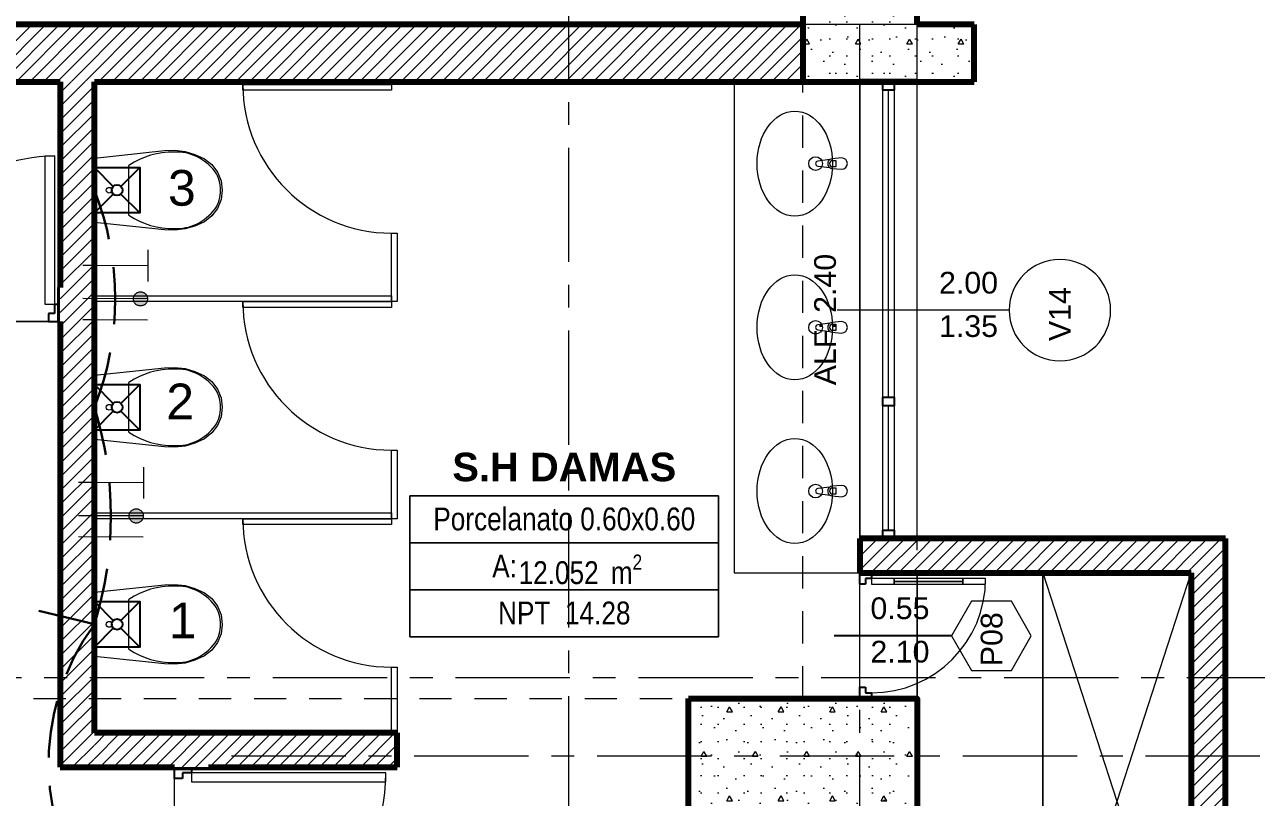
# Model space of a CAD drawing. Header units: inches. Extents: x -19 to 5698, y -728 to 92.
# Drawn here: x 325.16 to 330.55, y 16.97 to 20.35 of the extents above; entities that cross this region are included whole.
import ezdxf

# ---------------------------------------------------------------- set-up
doc = ezdxf.new("R2010")
doc.units = ezdxf.units.IN
doc.header["$MEASUREMENT"] = 0
doc.set_wipeout_variables(frame=1)
for name, pattern in [('ACAD_ISO04W100', [30, 24, -3, 0, -3]), ('HIDDEN', [0.375, 0.25, -0.125]), ('Hidden Line', [0.195611, 0.141111, -0.0545]), ('Línea Oculta', [0.195611, 0.141111, -0.0545]), ('Punto & Raya', [0.65, 0.5, -0.075, 0, -0.075]), ('RAYITAS', [0.375, 0.25, -0.125]), ('Wipeout_Contour', [1, 0, -1])]:
    doc.linetypes.add(name, pattern=pattern)
for name, color, linetype, lineweight in [('00 conduct tomacorr', 120, 'HIDDEN', 30), ('00 IE LUZ EMERGENCIA', 253, 'Continuous', 0), ('T-TECHO-E', 150, 'Continuous', 20), ('TOMACORRIENTE', 22, 'RAYITAS', 9)]:
    doc.layers.add(name, color=color, linetype=linetype, lineweight=lineweight)
for name, color, linetype in [('02 _ ARQ _ ALB _ Ejes Generales', 251, 'Continuous'), ('02 _ ARQ _ ZON _ Espacio.3D', 7, 'Continuous'), ('08 _ STR _ EXT _ 06 Columnas', 7, 'Continuous'), ('08 _ STR _ EXT _ 06 Elementos de Fachada', 7, 'Continuous'), ('08 _ STR _ EXT _ 07 Losa Aligerada', 7, 'Continuous'), ('08 _ STR _ EXT _ 09 Vigas', 251, 'Continuous'), ('Dibujo 2D - General', 7, 'Continuous'), ('Estructura - 04 MURO', 7, 'Continuous'), ('Fluxometro E. Baño', 140, 'Continuous'), ('Fluxometro E. Mingitorio', 117, 'Continuous'), ('Interior - Sanitarios', 7, 'Continuous'), ('Marcador - Secciones', 7, 'Continuous')]:
    doc.layers.add(name, color=color, linetype=linetype)
doc.styles.add('Annotative', font='arial.ttf')
doc.styles.add('Estilo_Generado_4', font='swisse.ttf')
doc.styles.add('Estilo_Generado_8', font='arialbd.ttf')
doc.styles.add('Estilo_Generado_9', font='ARIALN.TTF')
pattern_1 = [(0, (277.50006, 1e-08), (0, 0.3897114), [0.024375, -0.200625]), (0, (277.61256, 0.19486), (0, 0.3897114), [0.024375, -0.200625]), (60, (277.50006, 1e-08), (-0.3375, 0.1948557), [0.024375, -0.200625]), (60, (277.72506, 1e-08), (-0.3375, 0.1948557), [0.024375, -0.200625]), (120, (277.52444, 1e-08), (0.3375, 0.1948557), [0.024375, -0.200625]), (120, (277.74944, 1e-08), (0.3375, 0.1948557), [0.024375, -0.200625]), (0, (277.50006, 0.0375), (0, 0.075), [0, -0.075, 0, -0.1125]), (45, (277.53756, 0.0375), (-0.05303301, 0.05303301), [0, -0.05625, 0, -0.09375])]
pattern_2 = [(45, (277.50006, 1e-08), (-0.030052038, 0.030052038), [])]

# ---------------------------------------------------------------- blocks, each defined once
blk = doc.blocks.new('Flux E Baño')
at = {"layer": 'Fluxometro E. Baño'}
for p, q in [((-0.075, 0.15), (-0.0126, 0.0876)), ((0.075, 0.15), (0.0126, 0.0876)), ((-0.0126, 0.0624), (-0.075, 0)), ((0.0126, 0.0624), (0.075, 0))]:
    blk.add_line(p, q, dxfattribs=at)
blk.add_lwpolyline([(-0.075, 0.15), (0.075, 0.15), (0.075, 0), (-0.075, 0)], close=True, dxfattribs=at)
at = {"layer": 'Fluxometro E. Baño', "color": 242, "true_color": 0xcd2027}
blk.add_circle((0, 0.075), 0.0178, dxfattribs=at)
blk = doc.blocks.new('a')
at = {"layer": 'TOMACORRIENTE', "ltscale": 0.05}
h = blk.add_hatch(color=4, dxfattribs=at)
edge = h.paths.add_edge_path()
edge.add_arc((0, 0.0752), 0.0211, 0, 360)
at = {"layer": 'TOMACORRIENTE', "color": 4}
for p, q in [((-0.1455, 0.0963), (-0.0515, 0.0963)), ((-0.0985, 0.0963), (-0.0985, -0.0966)), ((0, 0.0963), (0, -0.0963)), ((0.0623, -0.0963), (0.0623, 0.0963))]:
    blk.add_line(p, q, dxfattribs=at)
blk.add_circle((0, 0.0752), 0.0211, dxfattribs=at)
blk = doc.blocks.new('CABLE 3FACE')
at = {"layer": 'T-TECHO-E', "rotation": 59.94170052614085}
blk.add_blockref('a', (0, 0), dxfattribs=at)

msp = doc.modelspace()

# ---------------------------------------------------------------- hatches: boundary and pattern name
at = {"layer": '08 _ STR _ EXT _ 06 Columnas', "linetype": 'Continuous', "lineweight": 9}
h = msp.add_hatch(dxfattribs=at)
h.set_pattern_fill('HORMIGÓN_EN_MASA_0002', style=0, pattern_type=2)
h.set_pattern_definition(pattern_1)
h.paths.add_polyline_path([(328.07, 17.4), (328.07, 16.9), (328.57, 16.9), (328.57, 16.4), (329.07, 16.4), (329.07, 17.4)])
at = {"layer": '08 _ STR _ EXT _ 06 Elementos de Fachada', "linetype": 'Continuous', "lineweight": 9}
h = msp.add_hatch(dxfattribs=at)
h.set_pattern_fill('HORMIGÓN_EN_MASA_0002', color=250, style=0, pattern_type=2)
h.set_pattern_definition(pattern_1)
h.paths.add_polyline_path([(329.0701, 20.1), (329.32, 20.1), (329.32, 20.35), (329.0701, 20.35)])

# ---------------------------------------------------------------- linework, layer by layer
at = {"layer": '02 _ ARQ _ ZON _ Espacio.3D', "color": 251, "linetype": 'Continuous', "lineweight": 13}
for p, q in [((328.2014, 18.2878), (326.8511, 18.2878)), ((326.8511, 18.2878), (326.8511, 17.6701)), ((326.8511, 18.2878), (328.2014, 18.2878)), ((326.8511, 18.0819), (326.8511, 18.2878)), ((328.2014, 17.6701), (328.2014, 18.2878)), ((328.2014, 18.2878), (328.2014, 18.0819)), ((328.2014, 18.0819), (326.8511, 18.0819)), ((326.8511, 18.0819), (328.2014, 18.0819)), ((326.8511, 17.876), (326.8511, 18.0819)), ((328.2014, 18.0819), (328.2014, 17.876)), ((328.2014, 17.876), (326.8511, 17.876)), ((326.8511, 17.876), (328.2014, 17.876)), ((326.8511, 17.6701), (326.8511, 17.876)), ((328.2014, 17.876), (328.2014, 17.6701)), ((326.8511, 17.6701), (328.2014, 17.6701)), ((328.2014, 17.6701), (326.8511, 17.6701))]:
    msp.add_line(p, q, dxfattribs=at)
at = {"layer": '02 _ ARQ _ ZON _ Espacio.3D', "color": 254, "linetype": 'Continuous', "lineweight": 0, "flags": 128}
msp.add_lwpolyline([(297.5701, 17.4), (322.07, 17.4), (322.07, 16.25), (323.27, 16.25), (323.27, 15.5372), (324.9201, 15.5372), (324.9201, 15.1499), (325.8201, 15.1499), (325.8204, 17.1), (325.3201, 17.1), (325.3201, 19.05), (323.1804, 19.05), (323.1804, 20.35), (324.1701, 20.35)], dxfattribs=at)
at = {"layer": '02 _ ARQ _ ZON _ Espacio.3D', "color": 9, "linetype": 'Continuous', "lineweight": 5, "flags": 128}
for points in [[(323.3304, 20.1), (323.3304, 19.2), (324.62, 19.2), (324.62, 19.05), (325.32, 19.05), (325.32, 20.1)], [(325.47, 20.1), (325.47, 17.2499), (326.795, 17.2499), (326.795, 17.0999), (325.82, 17.0999), (325.82, 16.1999), (328.82, 16.1999), (328.82, 16.4), (328.57, 16.4), (328.57, 16.9), (328.07, 16.9), (328.07, 17.4), (328.82, 17.4), (328.82, 20.1)]]:
    msp.add_lwpolyline(points, close=True, dxfattribs=at)
at = {"layer": '08 _ STR _ EXT _ 06 Columnas', "color": 7, "linetype": 'Continuous', "lineweight": 80, "flags": 128}
msp.add_lwpolyline([(329.07, 20.1), (329.0701, 20.1)], dxfattribs=at)
msp.add_lwpolyline([(328.07, 17.4), (329.07, 17.4), (329.07, 16.4), (328.57, 16.4), (328.57, 16.9), (328.07, 16.9)], close=True, dxfattribs=at)
at = {"layer": '08 _ STR _ EXT _ 06 Elementos de Fachada', "color": 7, "linetype": 'Continuous', "lineweight": 80, "flags": 128}
for points in [[(329.32, 20.35), (329.0701, 20.35)], [(329.32, 20.1), (329.32, 20.35)], [(329.07, 20.1), (329.32, 20.1)]]:
    msp.add_lwpolyline(points, dxfattribs=at)
at = {"layer": '08 _ STR _ EXT _ 07 Losa Aligerada', "color": 7, "linetype": 'Continuous', "lineweight": 18, "flags": 128}
msp.add_lwpolyline([(320.8699, 5.6637), (322.07, 5.6637), (322.07, 7.2), (329.07, 7.2), (329.07, 14.9999), (329.07, 15.1499), (329.07, 15.1499), (329.07, 15.7999), (329.07, 15.7999), (329.07, 18.1001), (329.07, 20.35), (326.5701, 20.35), (324.1701, 20.35), (324.1701, 22.35), (324.1701, 22.6), (324.1701, 24.5), (324.1701, 24.75), (324.1701, 26.75), (329.07, 26.75), (329.07, 29.7)], dxfattribs=at)
for points in [[(330.4201, 18.1001), (329.07, 18.1001), (329.07, 15.7999), (330.27, 15.7999), (330.2701, 15.1499), (329.07, 15.1499), (329.07, 14.9999), (330.4201, 14.9999)], [(329.62, 17.9499), (330.27, 17.9499), (330.27, 15.9499), (329.62, 15.9499)]]:
    msp.add_lwpolyline(points, close=True, dxfattribs=at)
at = {"layer": 'Estructura - 04 MURO', "color": 251, "linetype": 'Línea Oculta', "lineweight": 13}
msp.add_line((329.02, 20.35), (328.87, 20.35), dxfattribs=at)
msp.add_line((329.02, 20.35), (328.87, 20.35), dxfattribs=at)
at = {"layer": 'Estructura - 04 MURO', "color": 7, "linetype": 'Continuous', "lineweight": 80}
for p, q in [((328.9201, 20.1), (328.8201, 20.1)), ((328.9201, 20.1), (328.8201, 20.1)), ((328.9701, 20.1), (328.9201, 20.1)), ((328.9701, 20.1), (328.9201, 20.1)), ((328.9701, 20.1), (328.9201, 20.1)), ((329.0701, 20.1), (328.9701, 20.1)), ((329.0701, 20.1), (328.9701, 20.1)), ((325.32, 19.125), (325.32, 19.2)), ((325.32, 19.125), (325.32, 19.2)), ((325.32, 19.05), (325.32, 19.125)), ((325.32, 19.05), (325.32, 19.125)), ((325.32, 19.05), (325.32, 19.125)), ((328.82, 17.4), (328.87, 17.4)), ((328.82, 17.4), (328.87, 17.4)), ((328.82, 17.4), (328.87, 17.4)), ((328.87, 17.4), (328.97, 17.4)), ((328.87, 17.4), (328.97, 17.4)), ((325.8201, 17.0999), (325.8951, 17.0999)), ((325.8201, 17.0999), (325.8951, 17.0999)), ((325.8201, 17.0999), (325.8951, 17.0999)), ((325.8951, 17.0999), (325.9701, 17.0999)), ((325.8951, 17.0999), (325.9701, 17.0999))]:
    msp.add_line(p, q, dxfattribs=at)
at = {"layer": 'Estructura - 04 MURO', "color": 165, "linetype": 'Continuous', "lineweight": 15}
for p, q in [((328.92, 18.7188), (328.9201, 20.0625)), ((328.945, 18.7188), (328.9451, 20.0625)), ((328.9701, 20.0625), (328.97, 18.7188)), ((325.255, 19.125), (325.255, 19.775)), ((325.255, 19.775), (325.295, 19.775)), ((325.295, 19.775), (325.295, 19.125)), ((325.295, 19.125), (325.255, 19.125)), ((329.4731, 19.1), (328.72, 19.1)), ((328.92, 18.1376), (328.92, 18.6813)), ((328.945, 18.1376), (328.945, 18.6813)), ((328.97, 18.6813), (328.97, 18.1376)), ((328.87, 17.9001), (328.97, 17.9001)), ((329.2701, 17.9126), (328.97, 17.9126)), ((329.2701, 17.9001), (329.3701, 17.9001)), ((326.7451, 17.0749), (325.8951, 17.0749)), ((325.8951, 17.0749), (325.8951, 17.0349)), ((325.8951, 17.0349), (326.7451, 17.0349)), ((326.7451, 17.0349), (326.7451, 17.0749))]:
    msp.add_line(p, q, dxfattribs=at)
at = {"layer": 'Estructura - 04 MURO', "color": 165, "linetype": 'Continuous', "lineweight": 25}
for p, q in [((328.9201, 20.0625), (328.9201, 20.1)), ((328.9701, 20.0625), (328.9201, 20.0625)), ((328.9701, 20.1), (328.9701, 20.0625)), ((325.295, 19.085), (325.27, 19.085)), ((325.27, 19.085), (325.27, 19.05)), ((325.32, 19.125), (325.295, 19.125)), ((325.295, 19.125), (325.295, 19.085)), ((325.32, 19.05), (325.32, 19.125)), ((325.27, 19.05), (325.32, 19.05)), ((328.92, 18.7), (328.92, 18.7188)), ((328.92, 18.7188), (328.97, 18.7188)), ((328.97, 18.7188), (328.97, 18.7)), ((328.92, 18.6813), (328.92, 18.7)), ((328.97, 18.6813), (328.92, 18.6813)), ((328.97, 18.7), (328.97, 18.6813)), ((328.92, 18.1376), (328.97, 18.1376)), ((328.845, 17.9001), (328.82, 17.9001)), ((328.82, 17.45), (328.845, 17.45)), ((328.82, 17.4), (328.82, 17.45)), ((328.845, 17.45), (328.845, 17.425)), ((328.845, 17.425), (328.87, 17.425)), ((328.87, 17.425), (328.87, 17.4)), ((328.87, 17.4), (328.82, 17.4)), ((325.8201, 17.0999), (325.8951, 17.0999)), ((325.8201, 17.0499), (325.8201, 17.0999)), ((325.8951, 17.0999), (325.8951, 17.0749)), ((325.8551, 17.0499), (325.8201, 17.0499)), ((325.8951, 17.0749), (325.8551, 17.0749)), ((325.8551, 17.0749), (325.8551, 17.0499))]:
    msp.add_line(p, q, dxfattribs=at)
at = {"layer": 'Estructura - 04 MURO', "color": 152, "linetype": 'Continuous', "lineweight": 25}
msp.add_line((329.22, 17.675), (328.7075, 17.675), dxfattribs=at)
at = {"layer": 'Estructura - 04 MURO', "color": 251, "linetype": 'Continuous', "lineweight": 13, "flags": 128}
msp.add_lwpolyline([(329.695, 18.8781, 1), (329.695, 19.322, 1)], format="xyb", close=True, dxfattribs=at)
at = {"layer": 'Estructura - 04 MURO', "color": 165, "linetype": 'Continuous', "lineweight": 15, "flags": 128}
msp.add_lwpolyline([(329.2701, 17.9126), (328.97, 17.9126), (328.97, 17.9001), (329.2701, 17.9001)], close=True, dxfattribs=at)
at = {"layer": 'Estructura - 04 MURO', "color": 251, "linetype": 'Continuous', "lineweight": 13, "flags": 128}
msp.add_lwpolyline([(329.57, 17.675), (329.4825, 17.8266), (329.3075, 17.8266), (329.22, 17.675), (329.3075, 17.5235), (329.4825, 17.5235)], close=True, dxfattribs=at)
at = {"layer": 'Estructura - 04 MURO', "color": 165, "linetype": 'Continuous', "lineweight": 15}
for centre, radius, start, end in [((325.295, 19.125), 0.65, 90, 180), ((325.8951, 17.0749), 0.85, 270, 360)]:
    msp.add_arc(centre, radius, start, end, dxfattribs=at)
at = {"layer": 'Interior - Sanitarios', "color": 205, "linetype": 'Continuous', "lineweight": 13}
for p, q in [((328.27, 20.0999), (328.27, 17.9499)), ((328.27, 20.0999), (328.82, 20.0999)), ((328.82, 20.0999), (328.82, 17.9499)), ((328.7003, 19.7552), (328.7151, 19.7552)), ((328.7151, 19.728), (328.7003, 19.728)), ((328.7151, 19.7552), (328.7151, 19.728)), ((328.7003, 19.0385), (328.7151, 19.0385)), ((328.7151, 19.0385), (328.7151, 19.0113)), ((328.7151, 19.0113), (328.7003, 19.0113)), ((328.7003, 18.3219), (328.7151, 18.3219)), ((328.7151, 18.2947), (328.7003, 18.2947)), ((328.7151, 18.3219), (328.7151, 18.2947)), ((328.27, 17.9499), (328.82, 17.9499))]:
    msp.add_line(p, q, dxfattribs=at)
at = {"layer": 'Interior - Sanitarios', "color": 251, "linetype": 'Continuous', "lineweight": 13}
for p, q in [((325.6214, 19.6249), (325.6214, 19.7339)), ((325.6214, 19.516), (325.6214, 19.6249)), ((325.6214, 18.6749), (325.6214, 18.7839)), ((325.6214, 18.566), (325.6214, 18.6749)), ((325.6214, 17.7249), (325.6214, 17.8339)), ((325.6214, 17.616), (325.6214, 17.7249))]:
    msp.add_line(p, q, dxfattribs=at)
at = {"layer": 'Interior - Sanitarios', "color": 175, "linetype": 'Continuous', "lineweight": 13}
for p, q in [((326.77, 19.1499), (326.77, 19.4374)), ((326.77, 19.4374), (326.795, 19.4374)), ((326.795, 19.4374), (326.795, 19.1499)), ((326.77, 19.1374), (326.77, 19.1499)), ((326.795, 19.1374), (326.77, 19.1374)), ((326.795, 19.1499), (326.795, 19.1374)), ((326.77, 18.1999), (326.77, 18.4874)), ((326.77, 18.4874), (326.795, 18.4874)), ((326.795, 18.4874), (326.795, 18.1999)), ((326.77, 18.1874), (326.77, 18.1999)), ((326.795, 18.1874), (326.77, 18.1874)), ((326.795, 18.1999), (326.795, 18.1874))]:
    msp.add_line(p, q, dxfattribs=at)
at = {"layer": 'Interior - Sanitarios', "color": 7, "linetype": 'Continuous', "lineweight": 13, "flags": 128}
for points in [[(326.77, 20.0624), (326.12, 20.0624), (326.12, 20.0874), (326.77, 20.0874)], [(326.77, 19.1124), (326.12, 19.1124), (326.12, 19.1374), (326.77, 19.1374)], [(326.77, 18.1624), (326.12, 18.1624), (326.12, 18.1874), (326.77, 18.1874)]]:
    msp.add_lwpolyline(points, close=True, dxfattribs=at)
at = {"layer": 'Interior - Sanitarios', "color": 175, "linetype": 'Continuous', "lineweight": 13, "flags": 128}
for points in [[(326.795, 20.0874), (326.77, 20.0874), (326.77, 20.0999), (326.795, 20.0999)], [(325.47, 19.1374), (325.47, 19.1624), (326.77, 19.1624), (326.77, 19.1374)], [(325.47, 18.1874), (325.47, 18.2124), (326.77, 18.2124), (326.77, 18.1874)], [(326.795, 17.2499), (326.77, 17.2499), (326.77, 17.5374), (326.795, 17.5374)]]:
    msp.add_lwpolyline(points, close=True, dxfattribs=at)
at = {"layer": 'Interior - Sanitarios', "color": 251, "linetype": 'Continuous', "lineweight": 13, "flags": 128}
for points in [[(325.8668, 19.7944), (325.9103, 19.7819), (325.9514, 19.7629), (325.9839, 19.7373), (326.0089, 19.7043), (326.0246, 19.666), (326.03, 19.6249), (326.0246, 19.5839), (326.0089, 19.5456), (325.9839, 19.5125), (325.9514, 19.4869), (325.9103, 19.4679), (325.8668, 19.4555), (325.8219, 19.45), (325.7766, 19.4516), (325.47, 19.484), (325.47, 19.7659), (325.7766, 19.7983), (325.8219, 19.7998)], [(325.8668, 18.8444), (325.9103, 18.8319), (325.9514, 18.8129), (325.9839, 18.7873), (326.0089, 18.7543), (326.0246, 18.716), (326.03, 18.6749), (326.0246, 18.6339), (326.0089, 18.5956), (325.9839, 18.5625), (325.9514, 18.5369), (325.9103, 18.5179), (325.8668, 18.5055), (325.8219, 18.5), (325.7766, 18.5016), (325.47, 18.534), (325.47, 18.8159), (325.7766, 18.8483), (325.8219, 18.8498)], [(325.8668, 17.8944), (325.9103, 17.8819), (325.9514, 17.8629), (325.9839, 17.8373), (326.0089, 17.8043), (326.0246, 17.766), (326.03, 17.7249), (326.0246, 17.6839), (326.0089, 17.6456), (325.9839, 17.6125), (325.9514, 17.5869), (325.9103, 17.5679), (325.8668, 17.5555), (325.8219, 17.55), (325.7766, 17.5516), (325.47, 17.584), (325.47, 17.8659), (325.7766, 17.8983), (325.8219, 17.8998)]]:
    msp.add_lwpolyline(points, close=True, dxfattribs=at)
at = {"layer": 'Interior - Sanitarios', "color": 205, "linetype": 'Continuous', "lineweight": 13, "flags": 128}
for points in [[(328.74, 19.7666), (328.6981, 19.7626, 0.12102), (328.6886, 19.7593), (328.6356, 19.7527, 0.882566), (328.6356, 19.7305), (328.6886, 19.7239, 0.12102), (328.6981, 19.7206), (328.74, 19.7166, 1)], [(328.74, 19.0499), (328.6981, 19.0459, 0.12102), (328.6886, 19.0427), (328.6356, 19.036, 0.882566), (328.6356, 19.0138), (328.6886, 19.0072, 0.12102), (328.6981, 19.0039), (328.74, 18.9999, 1)], [(328.74, 18.3333), (328.6981, 18.3293, 0.12102), (328.6886, 18.326), (328.6356, 18.3194, 0.882566), (328.6356, 18.2972), (328.6886, 18.2905, 0.12102), (328.6981, 18.2873), (328.74, 18.2833, 1)]]:
    msp.add_lwpolyline(points, format="xyb", close=True, dxfattribs=at)
at = {"layer": 'Interior - Sanitarios', "color": 205, "linetype": 'Continuous', "lineweight": 13}
for centre in [(328.6261, 19.7416), (328.6261, 19.0249), (328.6261, 18.3083)]:
    msp.add_circle(centre, 0.03, dxfattribs=at)
at = {"layer": 'Interior - Sanitarios', "color": 251, "linetype": 'Continuous', "lineweight": 13}
for centre in [(325.535, 19.6249), (325.535, 18.6749), (325.535, 17.7249)]:
    msp.add_circle(centre, 0.0127, dxfattribs=at)
at = {"layer": 'Interior - Sanitarios', "color": 7, "linetype": 'Continuous', "lineweight": 13}
for centre in [(326.77, 20.0874), (326.77, 19.1374), (326.77, 18.1874)]:
    msp.add_arc(centre, 0.65, 180, 270, dxfattribs=at)
at = {"layer": 'Interior - Sanitarios', "color": 205, "linetype": 'Continuous', "lineweight": 13}
for centre, radius, start, end in [((328.7, 19.7416), 0.0211, 122.771, 237.229), ((328.7003, 19.7416), 0.0136, 90, 270), ((328.7, 19.0249), 0.0211, 122.771, 237.229), ((328.7003, 19.0249), 0.0136, 90, 270), ((328.7, 18.3083), 0.0211, 122.771, 237.229), ((328.7003, 18.3083), 0.0136, 90, 270)]:
    msp.add_arc(centre, radius, start, end, dxfattribs=at)
for centre in [(328.535, 19.7416), (328.535, 19.0249), (328.535, 18.3083)]:
    msp.add_ellipse(centre, major_axis=(0, 0.23), ratio=0.717391, dxfattribs=at)
at = {"layer": 'Interior - Sanitarios', "color": 251, "linetype": 'Continuous', "lineweight": 13}
for centre, major_axis, start_param, end_param in [((325.8095, 19.3668), (0, 0.4253), 6.259569, 6.81259), ((325.8308, 19.5355), (0, 0.2569), 5.438328, 6.338917), ((325.9012, 19.6241), (0, 0.1385), 4.71825, 5.344893), ((325.9012, 19.6257), (0, 0.1385), 4.079884, 4.706528), ((325.8095, 19.883), (0, 0.4253), 2.61219, 3.165211), ((325.8308, 19.7144), (0, 0.2569), 3.085865, 3.986454), ((325.8095, 18.4168), (0, 0.4253), 6.259569, 6.81259), ((325.8308, 18.5855), (0, 0.2569), 5.438328, 6.338917), ((325.9012, 18.6741), (0, 0.1385), 4.71825, 5.344893), ((325.9012, 18.6757), (0, 0.1385), 4.079884, 4.706528), ((325.8095, 18.933), (0, 0.4253), 2.61219, 3.165211), ((325.8308, 18.7644), (0, 0.2569), 3.085865, 3.986454), ((325.8095, 17.4668), (0, 0.4253), 6.259569, 6.81259), ((325.8308, 17.6355), (0, 0.2569), 5.438328, 6.338917), ((325.9012, 17.7241), (0, 0.1385), 4.71825, 5.344893), ((325.9012, 17.7257), (0, 0.1385), 4.079884, 4.706528), ((325.8308, 17.8144), (0, 0.2569), 3.085865, 3.986454), ((325.8095, 17.983), (0, 0.4253), 2.61219, 3.165211)]:
    msp.add_ellipse(centre, major_axis=major_axis, ratio=0.875546, start_param=start_param, end_param=end_param, dxfattribs=at)

# ---------------------------------------------------------------- texts
at = {"layer": '00 IE LUZ EMERGENCIA', "style": 'Annotative'}
for tag, p in [('3', (325.7923, 19.5574)), ('2', (325.7848, 18.6225)), ('1', (325.7958, 17.664))]:
    msp.add_attdef(tag, p, '', height=0.1562, dxfattribs=at)
at = {"layer": '02 _ ARQ _ ZON _ Espacio.3D', "color": 251, "lineweight": 25, "attachment_point": 2}
for s, insert, char_height, style in [('\\A1;{\\pqc;\\pt0;\\fArial|b1|i0|c0|p34;S.H DAMAS}', (327.5263, 18.4762), 0.125, 'Estilo_Generado_8'), ('\\A1;{\\pqc;\\pt0;\\fArial Narrow|b0|i0|c0|p34;Porcelanato 0.60x0.60}', (327.5263, 18.2363), 0.1, 'Estilo_Generado_9'), ('\\A1;{\\pqc;\\pt0;\\fArial Narrow|b0|i0|c0|p34;A: }', (327.2651, 18.03), 0.1, 'Estilo_Generado_9'), ('\\A1;{\\pqc;\\pt0,0.3;\\fArial Narrow|b0|i0|c0|p34;12.052\\fArial Narrow|b0|i0|c0|p34;\\A1{\\H.66x;\\S^  ;}\\fArial Narrow|b0|i0|c0|p34; m\\fArial Narrow|b0|i0|c0|p34;\\A1{\\H.66x;\\S2^  ;}}', (327.5969, 18.0304), 0.1, 'Estilo_Generado_9'), ('\\A1;{\\pqc;\\pt0;\\fArial Narrow|b0|i0|c0|p34;NPT  14.28}', (327.5263, 17.8246), 0.1, 'Estilo_Generado_9')]:
    msp.add_mtext(s, dxfattribs=dict(at, insert=insert, char_height=char_height, style=style))
at = {"layer": 'Estructura - 04 MURO', "color": 251, "lineweight": 25, "char_height": 0.095, "attachment_point": 7, "style": 'Estilo_Generado_4'}
for s, insert, rotation in [('\\A1;{\\pql;\\pt0;\\fSwis721 Ex BT|b0|i0|c0|p34;ALF: 2.40\\fSwis721 Ex BT|b0|i0|c0|p34;\\A1{\\H.66x;\\S^  ;}\\fSwis721 Ex BT|b0|i0|c0|p34;\\fSwis721 Ex BT|b0|i0|c0|p34;}', (328.7425, 18.7713), 89.9996), ('\\A1;{\\pql;\\pt0;\\fSwis721 Ex BT|b0|i0|c0|p34;2.00\\fSwis721 Ex BT|b0|i0|c0|p34;\\A1{\\H.66x;\\S^  ;}\\fSwis721 Ex BT|b0|i0|c0|p34;\\fSwis721 Ex BT|b0|i0|c0|p34;}', (329.166, 19.1451), 359.9996), ('\\A1;{\\pql;\\pt0;\\fSwis721 Ex BT|b0|i0|c0|p34;V14\\fSwis721 Ex BT|b0|i0|c0|p34;\\fSwis721 Ex BT|b0|i0|c0|p34;\\fSwis721 Ex BT|b0|i0|c0|p34;}', (329.7425, 18.965), 89.9996), ('\\A1;{\\pql;\\pt0;\\fSwis721 Ex BT|b0|i0|c0|p34;1.35\\fSwis721 Ex BT|b0|i0|c0|p34;\\A1{\\H.66x;\\S^  ;}\\fSwis721 Ex BT|b0|i0|c0|p34;\\fSwis721 Ex BT|b0|i0|c0|p34;}', (329.166, 18.9551), 359.9996), ('\\A1;{\\pql;\\pt0;\\fSwis721 Ex BT|b0|i0|c0|p34;P08\\fSwis721 Ex BT|b0|i0|c0|p34;\\fSwis721 Ex BT|b0|i0|c0|p34;\\fSwis721 Ex BT|b0|i0|c0|p34;}', (329.445, 17.5417), 90)]:
    msp.add_mtext(s, dxfattribs=dict(at, insert=insert, rotation=rotation))
for s, insert in [('\\A1;{\\pql;\\pt0;\\fSwis721 Ex BT|b0|i0|c0|p34;0.55\\fSwis721 Ex BT|b0|i0|c0|p34;\\A1{\\H.66x;\\S^  ;}\\fSwis721 Ex BT|b0|i0|c0|p34;\\fSwis721 Ex BT|b0|i0|c0|p34;}', (328.866, 17.7201)), ('\\A1;{\\pql;\\pt0;\\fSwis721 Ex BT|b0|i0|c0|p34;2.10\\fSwis721 Ex BT|b0|i0|c0|p34;\\A1{\\H.66x;\\S^  ;}\\fSwis721 Ex BT|b0|i0|c0|p34;\\fSwis721 Ex BT|b0|i0|c0|p34;}', (328.866, 17.5301))]:
    msp.add_mtext(s, dxfattribs=dict(at, insert=insert))

# ---------------------------------------------------------------- next in the draw order: wipeouts: each hides what was drawn before it
at = {"color": 254, "linetype": 'Wipeout_Contour', "lineweight": 0, "ltscale": 9842.841626}
msp.add_wipeout([(323.3304, 20.1), (328.5701, 20.1), (328.5701, 20.35), (323.3304, 20.35)], dxfattribs=at).dxf.layer = 'Estructura - 04 MURO'
at = {"color": 254, "linetype": 'Wipeout_Contour', "lineweight": 0, "ltscale": 9854.752171}
msp.add_wipeout([(328.82, 18.1001), (328.82, 17.9501), (329.07, 17.9501), (329.07, 18.1001)], dxfattribs=at).dxf.layer = 'Estructura - 04 MURO'
at = {"color": 254, "linetype": 'Wipeout_Contour', "lineweight": 0, "ltscale": 7395.693239}
msp.add_wipeout([(330.2701, 17.9501), (330.4201, 18.1001), (330.2701, 18.1001)], dxfattribs=at).dxf.layer = 'Estructura - 04 MURO'
at = {"color": 254, "linetype": 'Wipeout_Contour', "lineweight": 0, "ltscale": 7379.96717}
msp.add_wipeout([(325.47, 17.2499), (325.32, 17.0999), (325.47, 17.0999)], dxfattribs=at).dxf.layer = 'Estructura - 04 MURO'

# ---------------------------------------------------------------- next in the draw order: hatches: boundary and pattern name
at = {"layer": '08 _ STR _ EXT _ 06 Columnas', "linetype": 'Continuous', "lineweight": 9}
h = msp.add_hatch(dxfattribs=at)
h.set_pattern_fill('HORMIGÓN_EN_MASA_0002', style=0, pattern_type=2)
h.set_pattern_definition(pattern_1)
h.paths.add_polyline_path([(328.5701, 20.7), (328.5701, 20.1), (329.07, 20.1), (329.07, 20.35), (329.0701, 20.35), (329.0701, 20.7)])
at = {"layer": 'Estructura - 04 MURO', "linetype": 'Continuous', "lineweight": 5}
h = msp.add_hatch(dxfattribs=at)
h.set_pattern_fill('LADRILLO_COMÚN_0002', color=250, style=0, pattern_type=2)
h.set_pattern_definition(pattern_2)
h.paths.add_polyline_path([(323.3304, 20.1), (328.5701, 20.1), (328.5701, 20.35), (323.3304, 20.35)])
h = msp.add_hatch(dxfattribs=at)
h.set_pattern_fill('LADRILLO_COMÚN_0002', color=250, style=0, pattern_type=2)
h.set_pattern_definition(pattern_2)
h.paths.add_polyline_path([(328.82, 18.1001), (328.82, 17.9501), (329.07, 17.9501), (329.07, 18.1001)])
h = msp.add_hatch(dxfattribs=at)
h.set_pattern_fill('LADRILLO_COMÚN_0002', color=250, style=0, pattern_type=2)
h.set_pattern_definition(pattern_2)
h.paths.add_polyline_path([(330.2701, 17.9501), (330.4201, 18.1001), (330.2701, 18.1001)])
h = msp.add_hatch(dxfattribs=at)
h.set_pattern_fill('LADRILLO_COMÚN_0002', color=250, style=0, pattern_type=2)
h.set_pattern_definition(pattern_2)
h.paths.add_polyline_path([(325.47, 17.2499), (325.32, 17.0999), (325.47, 17.0999)])

# ---------------------------------------------------------------- next in the draw order: linework, layer by layer
at = {"layer": '02 _ ARQ _ ALB _ Ejes Generales', "color": 251, "linetype": 'Punto & Raya', "lineweight": 13, "true_color": 0x636466}
msp.add_line((328.82, 3.05), (328.82, 44.9), dxfattribs=at)
at = {"layer": '08 _ STR _ EXT _ 06 Columnas', "color": 7, "linetype": 'Continuous', "lineweight": 80, "flags": 128}
msp.add_lwpolyline([(329.0701, 20.35), (329.0701, 20.7), (328.5701, 20.7), (328.5701, 20.1), (329.07, 20.1)], dxfattribs=at)
at = {"layer": '08 _ STR _ EXT _ 09 Vigas', "color": 251, "linetype": 'Hidden Line', "lineweight": 13, "true_color": 0x636466}
msp.add_line((328.57, 17.4), (328.57, 29.7), dxfattribs=at)
at = {"layer": 'Estructura - 04 MURO', "color": 165, "linetype": 'Continuous', "lineweight": 15}
for p, q in [((328.82, 18.1001), (328.8201, 20.1)), ((329.07, 18.1001), (329.0701, 20.1)), ((328.97, 17.9251), (328.87, 17.9251)), ((328.87, 17.9251), (328.87, 17.9001)), ((328.97, 17.9001), (328.97, 17.9251))]:
    msp.add_line(p, q, dxfattribs=at)
at = {"layer": 'Estructura - 04 MURO', "color": 165, "linetype": 'Continuous', "lineweight": 25}
for p, q in [((328.92, 18.1001), (328.92, 18.1376)), ((328.97, 18.1376), (328.97, 18.1001)), ((328.82, 17.9501), (328.87, 17.9501)), ((328.82, 17.9001), (328.82, 17.9501)), ((328.87, 17.9501), (328.87, 17.9251)), ((328.87, 17.9251), (328.845, 17.9251)), ((328.845, 17.9251), (328.845, 17.9001))]:
    msp.add_line(p, q, dxfattribs=at)
at = {"layer": 'Estructura - 04 MURO', "color": 7, "linetype": 'Continuous', "lineweight": 80}
for p, q in [((328.92, 18.1001), (328.82, 18.1001)), ((328.92, 18.1001), (328.82, 18.1001)), ((328.97, 18.1001), (328.92, 18.1001)), ((328.97, 18.1001), (328.92, 18.1001)), ((328.97, 18.1001), (328.92, 18.1001)), ((329.07, 18.1001), (328.97, 18.1001)), ((329.07, 18.1001), (328.97, 18.1001)), ((328.82, 17.9501), (328.87, 17.9501)), ((328.82, 17.9501), (328.87, 17.9501)), ((328.82, 17.9501), (328.87, 17.9501)), ((328.87, 17.9501), (328.97, 17.9501)), ((328.87, 17.9501), (328.97, 17.9501))]:
    msp.add_line(p, q, dxfattribs=at)
at = {"layer": 'Estructura - 04 MURO', "color": 7, "linetype": 'Continuous', "lineweight": 80, "flags": 128}
for points in [[(328.5701, 20.35), (323.1804, 20.35)], [(323.3304, 20.1), (325.32, 20.1)], [(325.47, 20.1), (328.5701, 20.1)], [(328.82, 18.1001), (328.82, 17.9501)], [(328.82, 17.9501), (329.07, 17.9501)]]:
    msp.add_lwpolyline(points, dxfattribs=at)
at = {"layer": 'Marcador - Secciones', "color": 251, "linetype": 'Punto & Raya', "lineweight": 13, "true_color": 0x636466}
msp.add_line((327.5455, 46.2111), (327.5455, 0.9472), dxfattribs=at)

# ---------------------------------------------------------------- next in the draw order: wipeouts: each hides what was drawn before it
at = {"color": 254, "linetype": 'Wipeout_Contour', "lineweight": 0, "ltscale": 9840.573607}
msp.add_wipeout([(325.32, 20.1), (325.32, 17.2499), (325.47, 17.2499), (325.47, 20.1)], dxfattribs=at).dxf.layer = 'Estructura - 04 MURO'
at = {"color": 254, "linetype": 'Wipeout_Contour', "lineweight": 0, "ltscale": 9860.31228}
msp.add_wipeout([(330.2701, 17.9501), (330.2701, 15.1499), (330.4201, 15.1499), (330.4201, 17.9501)], dxfattribs=at).dxf.layer = 'Estructura - 04 MURO'

# ---------------------------------------------------------------- next in the draw order: hatches: boundary and pattern name
at = {"layer": 'Estructura - 04 MURO', "linetype": 'Continuous', "lineweight": 5}
h = msp.add_hatch(dxfattribs=at)
h.set_pattern_fill('LADRILLO_COMÚN_0002', color=250, style=0, pattern_type=2)
h.set_pattern_definition(pattern_2)
h.paths.add_polyline_path([(325.32, 20.1), (325.32, 17.2499), (325.47, 17.2499), (325.47, 20.1)])
h = msp.add_hatch(dxfattribs=at)
h.set_pattern_fill('LADRILLO_COMÚN_0002', color=250, style=0, pattern_type=2)
h.set_pattern_definition(pattern_2)
h.paths.add_polyline_path([(330.2701, 17.9501), (330.2701, 15.1499), (330.4201, 15.1499), (330.4201, 17.9501)])

# ---------------------------------------------------------------- next in the draw order: linework, layer by layer
at = {"layer": '00 conduct tomacorr'}
for centre, radius, start, end in [((324.2782, 19.15), 1.283, 338.2721, 21.727), ((323.9506, 18.1999), 1.5919, 342.6394, 17.3606), ((319.5843, -4.8744, 0.0033), 23.3532, 75.40234, 107.48309)]:
    msp.add_arc(centre, radius, start, end, dxfattribs=at)
at = {"layer": '08 _ STR _ EXT _ 09 Vigas', "color": 251, "linetype": 'Hidden Line', "lineweight": 13, "true_color": 0x636466}
msp.add_line((322.07, 17.4), (328.57, 17.4), dxfattribs=at)
msp.add_line((322.07, 17.4), (328.57, 17.4), dxfattribs=at)
at = {"layer": 'Estructura - 04 MURO', "color": 7, "linetype": 'Continuous', "lineweight": 80, "flags": 128}
msp.add_lwpolyline([(325.32, 20.1), (325.32, 19.2)], dxfattribs=at)
at = {"layer": 'Marcador - Secciones', "color": 251, "linetype": 'Punto & Raya', "lineweight": 13, "true_color": 0x636466}
msp.add_line((323.8507, 17.4928), (334.2072, 17.4928), dxfattribs=at)

# ---------------------------------------------------------------- next in the draw order: block references
at = {"layer": '00 conduct tomacorr', "xscale": 1.47256122672843, "yscale": 1.47256122672843, "zscale": 1.47256122672843, "rotation": 209.7894777823319}
for p in [(325.5612, 19.15), (325.5426, 18.1999)]:
    msp.add_blockref('CABLE 3FACE', p, dxfattribs=at)
at = {"layer": 'Fluxometro E. Mingitorio', "xscale": 1.326124489380591, "yscale": 1.326124489380591, "zscale": 1.326124489380591}
for p in [(325.5695, 19.5255), (325.5695, 18.5755), (325.5695, 17.6255)]:
    msp.add_blockref('Flux E Baño', p, dxfattribs=at)

# ---------------------------------------------------------------- next in the draw order: wipeouts: each hides what was drawn before it
at = {"color": 254, "linetype": 'Wipeout_Contour', "lineweight": 0, "ltscale": 7394.834852}
msp.add_wipeout([(330.2701, 17.9501), (330.4201, 17.9501), (330.4201, 18.1001)], dxfattribs=at).dxf.layer = 'Estructura - 04 MURO'
at = {"color": 254, "linetype": 'Wipeout_Contour', "lineweight": 0, "ltscale": 7380.825177}
msp.add_wipeout([(325.32, 17.2499), (325.32, 17.0999), (325.47, 17.2499)], dxfattribs=at).dxf.layer = 'Estructura - 04 MURO'

# ---------------------------------------------------------------- next in the draw order: hatches: boundary and pattern name
at = {"layer": 'Estructura - 04 MURO', "linetype": 'Continuous', "lineweight": 5}
h = msp.add_hatch(dxfattribs=at)
h.set_pattern_fill('LADRILLO_COMÚN_0002', color=250, style=0, pattern_type=2)
h.set_pattern_definition(pattern_2)
h.paths.add_polyline_path([(330.2701, 17.9501), (330.4201, 17.9501), (330.4201, 18.1001)])
h = msp.add_hatch(dxfattribs=at)
h.set_pattern_fill('LADRILLO_COMÚN_0002', color=250, style=0, pattern_type=2)
h.set_pattern_definition(pattern_2)
h.paths.add_polyline_path([(325.32, 17.2499), (325.32, 17.0999), (325.47, 17.2499)])

# ---------------------------------------------------------------- next in the draw order: linework, layer by layer
at = {"layer": 'Estructura - 04 MURO', "color": 7, "linetype": 'Continuous', "lineweight": 80, "flags": 128}
for points in [[(325.47, 17.2499), (325.47, 20.1)], [(325.32, 19.05), (325.32, 17.0999)], [(330.4201, 18.1001), (330.2701, 18.1001)], [(330.4201, 14.9999), (330.4201, 18.1001)], [(330.2701, 17.9501), (330.2701, 15.1499)], [(325.32, 17.0999), (325.47, 17.0999)]]:
    msp.add_lwpolyline(points, dxfattribs=at)

# ---------------------------------------------------------------- next in the draw order: wipeouts: each hides what was drawn before it
at = {"color": 254, "linetype": 'Wipeout_Contour', "lineweight": 0, "ltscale": 9857.652119}
msp.add_wipeout([(330.2701, 18.1001), (329.07, 18.1001), (329.07, 17.9501), (330.2701, 17.9501)], dxfattribs=at).dxf.layer = 'Estructura - 04 MURO'
at = {"color": 254, "linetype": 'Wipeout_Contour', "lineweight": 0, "ltscale": 9843.478175}
msp.add_wipeout([(325.47, 17.0999), (326.795, 17.0999), (326.795, 17.2499), (325.47, 17.2499)], dxfattribs=at).dxf.layer = 'Estructura - 04 MURO'

# ---------------------------------------------------------------- next in the draw order: hatches: boundary and pattern name
at = {"layer": 'Estructura - 04 MURO', "linetype": 'Continuous', "lineweight": 5}
h = msp.add_hatch(dxfattribs=at)
h.set_pattern_fill('LADRILLO_COMÚN_0002', color=250, style=0, pattern_type=2)
h.set_pattern_definition(pattern_2)
h.paths.add_polyline_path([(330.2701, 18.1001), (329.07, 18.1001), (329.07, 17.9501), (330.2701, 17.9501)])
h = msp.add_hatch(dxfattribs=at)
h.set_pattern_fill('LADRILLO_COMÚN_0002', color=250, style=0, pattern_type=2)
h.set_pattern_definition(pattern_2)
h.paths.add_polyline_path([(325.47, 17.0999), (326.795, 17.0999), (326.795, 17.2499), (325.47, 17.2499)])

# ---------------------------------------------------------------- next in the draw order: linework, layer by layer
at = {"layer": '00 conduct tomacorr'}
msp.add_arc((326.2993, 17.1146, -0.0007), 1.0296, 143.6471, 295.0499, dxfattribs=at)
at = {"layer": '02 _ ARQ _ ALB _ Ejes Generales', "color": 251, "linetype": 'Punto & Raya', "lineweight": 13, "true_color": 0x636466}
msp.add_line((326.07, 17.15), (332.07, 17.15), dxfattribs=at)
at = {"layer": '08 _ STR _ EXT _ 09 Vigas', "color": 251, "linetype": 'Hidden Line', "lineweight": 13, "true_color": 0x636466}
msp.add_line((329.07, 7.2), (329.07, 39.9), dxfattribs=at)
at = {"layer": 'Dibujo 2D - General', "color": 7, "linetype": 'ACAD_ISO04W100', "lineweight": 13}
for p, q in [((329.62, 17.9501), (330.2701, 15.9499)), ((329.62, 15.9499), (330.2701, 17.9501)), ((329.62, 15.9499), (330.27, 17.9499)), ((329.62, 17.9499), (330.27, 15.9499))]:
    msp.add_line(p, q, dxfattribs=at)
msp.add_lwpolyline([(329.62, 15.9499), (330.2701, 15.9499), (330.2701, 17.9501), (329.62, 17.9501)], close=True, dxfattribs=at)
at = {"layer": 'Estructura - 04 MURO', "color": 165, "linetype": 'Continuous', "lineweight": 15}
for p, q in [((329.3701, 17.9251), (329.2701, 17.9251)), ((329.2701, 17.9251), (329.2701, 17.9001)), ((329.3701, 17.9001), (329.3701, 17.9251))]:
    msp.add_line(p, q, dxfattribs=at)
at = {"layer": 'Estructura - 04 MURO', "color": 7, "linetype": 'Continuous', "lineweight": 80, "flags": 128}
for points in [[(330.2701, 18.1001), (329.07, 18.1001)], [(329.07, 17.9501), (330.2701, 17.9501)], [(326.795, 17.2499), (325.47, 17.2499)], [(326.795, 17.0999), (326.795, 17.2499)], [(325.47, 17.0999), (325.8201, 17.0999)], [(325.9701, 17.0999), (326.795, 17.0999)]]:
    msp.add_lwpolyline(points, dxfattribs=at)
at = {"layer": 'Estructura - 04 MURO', "color": 165, "linetype": 'Continuous', "lineweight": 15, "flags": 128}
msp.add_lwpolyline([(329.2701, 17.9251), (328.97, 17.9251), (328.97, 17.9126), (329.2701, 17.9126)], close=True, dxfattribs=at)
at = {"layer": 'Estructura - 04 MURO', "color": 165, "linetype": 'Continuous', "lineweight": 15}
msp.add_arc((328.87, 17.9251), 0.5001, 270, 0, dxfattribs=at)

doc.saveas('drawing.dxf')
